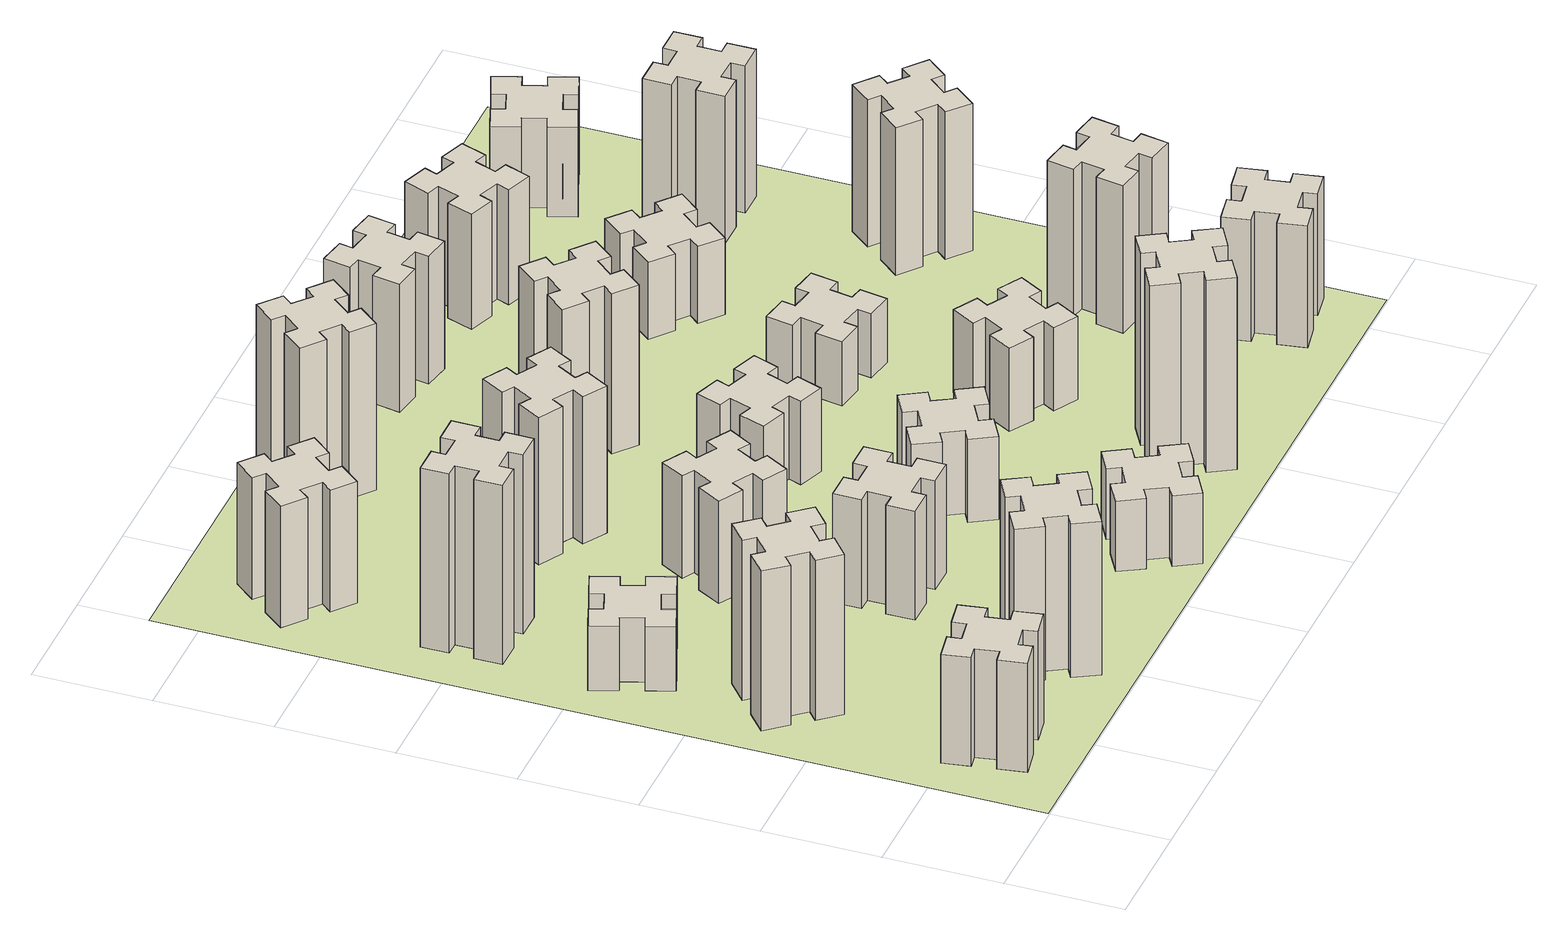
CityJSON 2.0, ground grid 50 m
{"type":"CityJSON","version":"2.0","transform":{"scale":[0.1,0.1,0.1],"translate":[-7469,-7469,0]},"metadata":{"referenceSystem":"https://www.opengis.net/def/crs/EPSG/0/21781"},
"CityObjects":{
"building1":{"type":"Building","attributes":{"class":"1000","function":"1000","usage":"1000","yearOfConstruction":2016,"roofType":"1000","measuredHeight":51,"storeysAboveGround":30,"storeysBelowGround":0},"geometry":[{"type":"Solid","lod":"1","boundaries":[[[[0,1,2,3,4,5,6,7,8,9,10,11,12,13,14,15,16,17,18,19]],[[17,16,20,21]],[[16,15,22,20]],[[15,14,23,22]],[[14,13,24,23]],[[13,12,25,24]],[[12,11,26,25]],[[11,10,27,26]],[[10,9,28,27]],[[9,8,29,28]],[[8,7,30,29]],[[7,6,31,30]],[[6,5,32,31]],[[5,4,33,32]],[[4,3,34,33]],[[3,2,35,34]],[[2,1,36,35]],[[1,0,37,36]],[[0,19,38,37]],[[19,18,39,38]],[[18,17,21,39]],[[24,25,26,27,28,29,30,31,32,33,34,35,36,37,38,39,21,20,22,23]]]]}]},
"building2":{"type":"Building","attributes":{"class":"1000","function":"1000","usage":"1000","yearOfConstruction":2016,"roofType":"1000","measuredHeight":75,"storeysAboveGround":30,"storeysBelowGround":0},"geometry":[{"type":"Solid","lod":"1","boundaries":[[[[40,41,42,43,44,45,46,47,48,49,50,51,52,53,54,55,56,57,58,59]],[[57,56,60,61]],[[56,55,62,60]],[[55,54,63,62]],[[54,53,64,63]],[[53,52,65,64]],[[52,51,66,65]],[[51,50,67,66]],[[50,49,68,67]],[[49,48,69,68]],[[48,47,70,69]],[[47,46,71,70]],[[46,45,72,71]],[[45,44,73,72]],[[44,43,74,73]],[[43,42,75,74]],[[42,41,76,75]],[[41,40,77,76]],[[40,59,78,77]],[[59,58,79,78]],[[58,57,61,79]],[[64,65,66,67,68,69,70,71,72,73,74,75,76,77,78,79,61,60,62,63]]]]}]},
"building3":{"type":"Building","attributes":{"class":"1000","function":"1000","usage":"1000","yearOfConstruction":2016,"roofType":"1000","measuredHeight":30,"storeysAboveGround":30,"storeysBelowGround":0},"geometry":[{"type":"Solid","lod":"1","boundaries":[[[[80,81,82,83,84,85,86,87,88,89,90,91,92,93,94,95,96,97,98,99]],[[97,96,100,101]],[[96,95,102,100]],[[95,94,103,102]],[[94,93,104,103]],[[93,92,105,104]],[[92,91,106,105]],[[91,90,107,106]],[[90,89,108,107]],[[89,88,109,108]],[[88,87,110,109]],[[87,86,111,110]],[[86,85,112,111]],[[85,84,113,112]],[[84,83,114,113]],[[83,82,115,114]],[[82,81,116,115]],[[81,80,117,116]],[[80,99,118,117]],[[99,98,119,118]],[[98,97,101,119]],[[104,105,106,107,108,109,110,111,112,113,114,115,116,117,118,119,101,100,102,103]]]]}]},
"building4":{"type":"Building","attributes":{"class":"1000","function":"1000","usage":"1000","yearOfConstruction":2016,"roofType":"1000","measuredHeight":84,"storeysAboveGround":30,"storeysBelowGround":0},"geometry":[{"type":"Solid","lod":"1","boundaries":[[[[120,121,122,123,124,125,126,127,128,129,130,131,132,133,134,135,136,137,138,139]],[[137,136,140,141]],[[136,135,142,140]],[[135,134,143,142]],[[134,133,144,143]],[[133,132,145,144]],[[132,131,146,145]],[[131,130,147,146]],[[130,129,148,147]],[[129,128,149,148]],[[128,127,150,149]],[[127,126,151,150]],[[126,125,152,151]],[[125,124,153,152]],[[124,123,154,153]],[[123,122,155,154]],[[122,121,156,155]],[[121,120,157,156]],[[120,139,158,157]],[[139,138,159,158]],[[138,137,141,159]],[[144,145,146,147,148,149,150,151,152,153,154,155,156,157,158,159,141,140,142,143]]]]}]},
"building5":{"type":"Building","attributes":{"class":"1000","function":"1000","usage":"1000","yearOfConstruction":2016,"roofType":"1000","measuredHeight":72,"storeysAboveGround":30,"storeysBelowGround":0},"geometry":[{"type":"Solid","lod":"1","boundaries":[[[[160,161,162,163,164,165,166,167,168,169,170,171,172,173,174,175,176,177,178,179]],[[177,176,180,181]],[[176,175,182,180]],[[175,174,183,182]],[[174,173,184,183]],[[173,172,185,184]],[[172,171,186,185]],[[171,170,187,186]],[[170,169,188,187]],[[169,168,189,188]],[[168,167,190,189]],[[167,166,191,190]],[[166,165,192,191]],[[165,164,193,192]],[[164,163,194,193]],[[163,162,195,194]],[[162,161,196,195]],[[161,160,197,196]],[[160,179,198,197]],[[179,178,199,198]],[[178,177,181,199]],[[184,185,186,187,188,189,190,191,192,193,194,195,196,197,198,199,181,180,182,183]]]]}]},
"building6":{"type":"Building","attributes":{"class":"1000","function":"1000","usage":"1000","yearOfConstruction":2016,"roofType":"1000","measuredHeight":57,"storeysAboveGround":30,"storeysBelowGround":0},"geometry":[{"type":"Solid","lod":"1","boundaries":[[[[200,201,202,203,204,205,206,207,208,209,210,211,212,213,214,215,216,217,218,219]],[[217,216,220,221]],[[216,215,222,220]],[[215,214,223,222]],[[214,213,224,223]],[[213,212,225,224]],[[212,211,226,225]],[[211,210,227,226]],[[210,209,228,227]],[[209,208,229,228]],[[208,207,230,229]],[[207,206,231,230]],[[206,205,232,231]],[[205,204,233,232]],[[204,203,234,233]],[[203,202,235,234]],[[202,201,236,235]],[[201,200,237,236]],[[200,219,238,237]],[[219,218,239,238]],[[218,217,221,239]],[[224,225,226,227,228,229,230,231,232,233,234,235,236,237,238,239,221,220,222,223]]]]}]},
"building7":{"type":"Building","attributes":{"class":"1000","function":"1000","usage":"1000","yearOfConstruction":2016,"roofType":"1000","measuredHeight":51,"storeysAboveGround":30,"storeysBelowGround":0},"geometry":[{"type":"Solid","lod":"1","boundaries":[[[[240,241,242,243,244,245,246,247,248,249,250,251,252,253,254,255,256,257,258,259]],[[257,256,260,261]],[[256,255,262,260]],[[255,254,263,262]],[[254,253,264,263]],[[253,252,265,264]],[[252,251,266,265]],[[251,250,267,266]],[[250,249,268,267]],[[249,248,269,268]],[[248,247,270,269]],[[247,246,271,270]],[[246,245,272,271]],[[245,244,273,272]],[[244,243,274,273]],[[243,242,275,274]],[[242,241,276,275]],[[241,240,277,276]],[[240,259,278,277]],[[259,258,279,278]],[[258,257,261,279]],[[264,265,266,267,268,269,270,271,272,273,274,275,276,277,278,279,261,260,262,263]]]]}]},
"building8":{"type":"Building","attributes":{"class":"1000","function":"1000","usage":"1000","yearOfConstruction":2016,"roofType":"1000","measuredHeight":48,"storeysAboveGround":30,"storeysBelowGround":0},"geometry":[{"type":"Solid","lod":"1","boundaries":[[[[280,281,282,283,284,285,286,287,288,289,290,291,292,293,294,295,296,297,298,299]],[[297,296,300,301]],[[296,295,302,300]],[[295,294,303,302]],[[294,293,304,303]],[[293,292,305,304]],[[292,291,306,305]],[[291,290,307,306]],[[290,289,308,307]],[[289,288,309,308]],[[288,287,310,309]],[[287,286,311,310]],[[286,285,312,311]],[[285,284,313,312]],[[284,283,314,313]],[[283,282,315,314]],[[282,281,316,315]],[[281,280,317,316]],[[280,299,318,317]],[[299,298,319,318]],[[298,297,301,319]],[[304,305,306,307,308,309,310,311,312,313,314,315,316,317,318,319,301,300,302,303]]]]}]},
"building9":{"type":"Building","attributes":{"class":"1000","function":"1000","usage":"1000","yearOfConstruction":2016,"roofType":"1000","measuredHeight":69,"storeysAboveGround":30,"storeysBelowGround":0},"geometry":[{"type":"Solid","lod":"1","boundaries":[[[[320,321,322,323,324,325,326,327,328,329,330,331,332,333,334,335,336,337,338,339]],[[337,336,340,341]],[[336,335,342,340]],[[335,334,343,342]],[[334,333,344,343]],[[333,332,345,344]],[[332,331,346,345]],[[331,330,347,346]],[[330,329,348,347]],[[329,328,349,348]],[[328,327,350,349]],[[327,326,351,350]],[[326,325,352,351]],[[325,324,353,352]],[[324,323,354,353]],[[323,322,355,354]],[[322,321,356,355]],[[321,320,357,356]],[[320,339,358,357]],[[339,338,359,358]],[[338,337,341,359]],[[344,345,346,347,348,349,350,351,352,353,354,355,356,357,358,359,341,340,342,343]]]]}]},
"building10":{"type":"Building","attributes":{"class":"1000","function":"1000","usage":"1000","yearOfConstruction":2016,"roofType":"1000","measuredHeight":33,"storeysAboveGround":30,"storeysBelowGround":0},"geometry":[{"type":"Solid","lod":"1","boundaries":[[[[360,361,362,363,364,365,366,367,368,369,370,371,372,373,374,375,376,377,378,379]],[[377,376,380,381]],[[376,375,382,380]],[[375,374,383,382]],[[374,373,384,383]],[[373,372,385,384]],[[372,371,386,385]],[[371,370,387,386]],[[370,369,388,387]],[[369,368,389,388]],[[368,367,390,389]],[[367,366,391,390]],[[366,365,392,391]],[[365,364,393,392]],[[364,363,394,393]],[[363,362,395,394]],[[362,361,396,395]],[[361,360,397,396]],[[360,379,398,397]],[[379,378,399,398]],[[378,377,381,399]],[[384,385,386,387,388,389,390,391,392,393,394,395,396,397,398,399,381,380,382,383]]]]}]},
"building11":{"type":"Building","attributes":{"class":"1000","function":"1000","usage":"1000","yearOfConstruction":2016,"roofType":"1000","measuredHeight":78,"storeysAboveGround":30,"storeysBelowGround":0},"geometry":[{"type":"Solid","lod":"1","boundaries":[[[[400,401,402,403,404,405,406,407,408,409,410,411,412,413,414,415,416,417,418,419]],[[417,416,420,421]],[[416,415,422,420]],[[415,414,423,422]],[[414,413,424,423]],[[413,412,425,424]],[[412,411,426,425]],[[411,410,427,426]],[[410,409,428,427]],[[409,408,429,428]],[[408,407,430,429]],[[407,406,431,430]],[[406,405,432,431]],[[405,404,433,432]],[[404,403,434,433]],[[403,402,435,434]],[[402,401,436,435]],[[401,400,437,436]],[[400,419,438,437]],[[419,418,439,438]],[[418,417,421,439]],[[424,425,426,427,428,429,430,431,432,433,434,435,436,437,438,439,421,420,422,423]]]]}]},
"building12":{"type":"Building","attributes":{"class":"1000","function":"1000","usage":"1000","yearOfConstruction":2016,"roofType":"1000","measuredHeight":39,"storeysAboveGround":30,"storeysBelowGround":0},"geometry":[{"type":"Solid","lod":"1","boundaries":[[[[440,441,442,443,444,445,446,447,448,449,450,451,452,453,454,455,456,457,458,459]],[[457,456,460,461]],[[456,455,462,460]],[[455,454,463,462]],[[454,453,464,463]],[[453,452,465,464]],[[452,451,466,465]],[[451,450,467,466]],[[450,449,468,467]],[[449,448,469,468]],[[448,447,470,469]],[[447,446,471,470]],[[446,445,472,471]],[[445,444,473,472]],[[444,443,474,473]],[[443,442,475,474]],[[442,441,476,475]],[[441,440,477,476]],[[440,459,478,477]],[[459,458,479,478]],[[458,457,461,479]],[[464,465,466,467,468,469,470,471,472,473,474,475,476,477,478,479,461,460,462,463]]]]}]},
"building13":{"type":"Building","attributes":{"class":"1000","function":"1000","usage":"1000","yearOfConstruction":2016,"roofType":"1000","measuredHeight":39,"storeysAboveGround":30,"storeysBelowGround":0},"geometry":[{"type":"Solid","lod":"1","boundaries":[[[[480,481,482,483,484,485,486,487,488,489,490,491,492,493,494,495,496,497,498,499]],[[497,496,500,501]],[[496,495,502,500]],[[495,494,503,502]],[[494,493,504,503]],[[493,492,505,504]],[[492,491,506,505]],[[491,490,507,506]],[[490,489,508,507]],[[489,488,509,508]],[[488,487,510,509]],[[487,486,511,510]],[[486,485,512,511]],[[485,484,513,512]],[[484,483,514,513]],[[483,482,515,514]],[[482,481,516,515]],[[481,480,517,516]],[[480,499,518,517]],[[499,498,519,518]],[[498,497,501,519]],[[504,505,506,507,508,509,510,511,512,513,514,515,516,517,518,519,501,500,502,503]]]]}]},
"building14":{"type":"Building","attributes":{"class":"1000","function":"1000","usage":"1000","yearOfConstruction":2016,"roofType":"1000","measuredHeight":75,"storeysAboveGround":30,"storeysBelowGround":0},"geometry":[{"type":"Solid","lod":"1","boundaries":[[[[520,521,522,523,524,525,526,527,528,529,530,531,532,533,534,535,536,537,538,539]],[[537,536,540,541]],[[536,535,542,540]],[[535,534,543,542]],[[534,533,544,543]],[[533,532,545,544]],[[532,531,546,545]],[[531,530,547,546]],[[530,529,548,547]],[[529,528,549,548]],[[528,527,550,549]],[[527,526,551,550]],[[526,525,552,551]],[[525,524,553,552]],[[524,523,554,553]],[[523,522,555,554]],[[522,521,556,555]],[[521,520,557,556]],[[520,539,558,557]],[[539,538,559,558]],[[538,537,541,559]],[[544,545,546,547,548,549,550,551,552,553,554,555,556,557,558,559,541,540,542,543]]]]}]},
"building15":{"type":"Building","attributes":{"class":"1000","function":"1000","usage":"1000","yearOfConstruction":2016,"roofType":"1000","measuredHeight":90,"storeysAboveGround":30,"storeysBelowGround":0},"geometry":[{"type":"Solid","lod":"1","boundaries":[[[[560,561,562,563,564,565,566,567,568,569,570,571,572,573,574,575,576,577,578,579]],[[577,576,580,581]],[[576,575,582,580]],[[575,574,583,582]],[[574,573,584,583]],[[573,572,585,584]],[[572,571,586,585]],[[571,570,587,586]],[[570,569,588,587]],[[569,568,589,588]],[[568,567,590,589]],[[567,566,591,590]],[[566,565,592,591]],[[565,564,593,592]],[[564,563,594,593]],[[563,562,595,594]],[[562,561,596,595]],[[561,560,597,596]],[[560,579,598,597]],[[579,578,599,598]],[[578,577,581,599]],[[584,585,586,587,588,589,590,591,592,593,594,595,596,597,598,599,581,580,582,583]]]]}]},
"building16":{"type":"Building","attributes":{"class":"1000","function":"1000","usage":"1000","yearOfConstruction":2016,"roofType":"1000","measuredHeight":60,"storeysAboveGround":30,"storeysBelowGround":0},"geometry":[{"type":"Solid","lod":"1","boundaries":[[[[600,601,602,603,604,605,606,607,608,609,610,611,612,613,614,615,616,617,618,619]],[[617,616,620,621]],[[616,615,622,620]],[[615,614,623,622]],[[614,613,624,623]],[[613,612,625,624]],[[612,611,626,625]],[[611,610,627,626]],[[610,609,628,627]],[[609,608,629,628]],[[608,607,630,629]],[[607,606,631,630]],[[606,605,632,631]],[[605,604,633,632]],[[604,603,634,633]],[[603,602,635,634]],[[602,601,636,635]],[[601,600,637,636]],[[600,619,638,637]],[[619,618,639,638]],[[618,617,621,639]],[[624,625,626,627,628,629,630,631,632,633,634,635,636,637,638,639,621,620,622,623]]]]}]},
"building17":{"type":"Building","attributes":{"class":"1000","function":"1000","usage":"1000","yearOfConstruction":2016,"roofType":"1000","measuredHeight":39,"storeysAboveGround":30,"storeysBelowGround":0},"geometry":[{"type":"Solid","lod":"1","boundaries":[[[[640,641,642,643,644,645,646,647,648,649,650,651,652,653,654,655,656,657,658,659]],[[657,656,660,661]],[[656,655,662,660]],[[655,654,663,662]],[[654,653,664,663]],[[653,652,665,664]],[[652,651,666,665]],[[651,650,667,666]],[[650,649,668,667]],[[649,648,669,668]],[[648,647,670,669]],[[647,646,671,670]],[[646,645,672,671]],[[645,644,673,672]],[[644,643,674,673]],[[643,642,675,674]],[[642,641,676,675]],[[641,640,677,676]],[[640,659,678,677]],[[659,658,679,678]],[[658,657,661,679]],[[664,665,666,667,668,669,670,671,672,673,674,675,676,677,678,679,661,660,662,663]]]]}]},
"building18":{"type":"Building","attributes":{"class":"1000","function":"1000","usage":"1000","yearOfConstruction":2016,"roofType":"1000","measuredHeight":30,"storeysAboveGround":30,"storeysBelowGround":0},"geometry":[{"type":"Solid","lod":"1","boundaries":[[[[680,681,682,683,684,685,686,687,688,689,690,691,692,693,694,695,696,697,698,699]],[[697,696,700,701]],[[696,695,702,700]],[[695,694,703,702]],[[694,693,704,703]],[[693,692,705,704]],[[692,691,706,705]],[[691,690,707,706]],[[690,689,708,707]],[[689,688,709,708]],[[688,687,710,709]],[[687,686,711,710]],[[686,685,712,711]],[[685,684,713,712]],[[684,683,714,713]],[[683,682,715,714]],[[682,681,716,715]],[[681,680,717,716]],[[680,699,718,717]],[[699,698,719,718]],[[698,697,701,719]],[[704,705,706,707,708,709,710,711,712,713,714,715,716,717,718,719,701,700,702,703]]]]}]},
"building19":{"type":"Building","attributes":{"class":"1000","function":"1000","usage":"1000","yearOfConstruction":2016,"roofType":"1000","measuredHeight":36,"storeysAboveGround":30,"storeysBelowGround":0},"geometry":[{"type":"Solid","lod":"1","boundaries":[[[[720,721,722,723,724,725,726,727,728,729,730,731,732,733,734,735,736,737,738,739]],[[737,736,740,741]],[[736,735,742,740]],[[735,734,743,742]],[[734,733,744,743]],[[733,732,745,744]],[[732,731,746,745]],[[731,730,747,746]],[[730,729,748,747]],[[729,728,749,748]],[[728,727,750,749]],[[727,726,751,750]],[[726,725,752,751]],[[725,724,753,752]],[[724,723,754,753]],[[723,722,755,754]],[[722,721,756,755]],[[721,720,757,756]],[[720,739,758,757]],[[739,738,759,758]],[[738,737,741,759]],[[744,745,746,747,748,749,750,751,752,753,754,755,756,757,758,759,741,740,742,743]]]]}]},
"building20":{"type":"Building","attributes":{"class":"1000","function":"1000","usage":"1000","yearOfConstruction":2016,"roofType":"1000","measuredHeight":54,"storeysAboveGround":30,"storeysBelowGround":0},"geometry":[{"type":"Solid","lod":"1","boundaries":[[[[760,761,762,763,764,765,766,767,768,769,770,771,772,773,774,775,776,777,778,779]],[[777,776,780,781]],[[776,775,782,780]],[[775,774,783,782]],[[774,773,784,783]],[[773,772,785,784]],[[772,771,786,785]],[[771,770,787,786]],[[770,769,788,787]],[[769,768,789,788]],[[768,767,790,789]],[[767,766,791,790]],[[766,765,792,791]],[[765,764,793,792]],[[764,763,794,793]],[[763,762,795,794]],[[762,761,796,795]],[[761,760,797,796]],[[760,779,798,797]],[[779,778,799,798]],[[778,777,781,799]],[[784,785,786,787,788,789,790,791,792,793,794,795,796,797,798,799,781,780,782,783]]]]}]},
"building21":{"type":"Building","attributes":{"class":"1000","function":"1000","usage":"1000","yearOfConstruction":2016,"roofType":"1000","measuredHeight":57,"storeysAboveGround":30,"storeysBelowGround":0},"geometry":[{"type":"Solid","lod":"1","boundaries":[[[[800,801,802,803,804,805,806,807,808,809,810,811,812,813,814,815,816,817,818,819]],[[817,816,820,821]],[[816,815,822,820]],[[815,814,823,822]],[[814,813,824,823]],[[813,812,825,824]],[[812,811,826,825]],[[811,810,827,826]],[[810,809,828,827]],[[809,808,829,828]],[[808,807,830,829]],[[807,806,831,830]],[[806,805,832,831]],[[805,804,833,832]],[[804,803,834,833]],[[803,802,835,834]],[[802,801,836,835]],[[801,800,837,836]],[[800,819,838,837]],[[819,818,839,838]],[[818,817,821,839]],[[824,825,826,827,828,829,830,831,832,833,834,835,836,837,838,839,821,820,822,823]]]]}]},
"building22":{"type":"Building","attributes":{"class":"1000","function":"1000","usage":"1000","yearOfConstruction":2016,"roofType":"1000","measuredHeight":69,"storeysAboveGround":30,"storeysBelowGround":0},"geometry":[{"type":"Solid","lod":"1","boundaries":[[[[840,841,842,843,844,845,846,847,848,849,850,851,852,853,854,855,856,857,858,859]],[[857,856,860,861]],[[856,855,862,860]],[[855,854,863,862]],[[854,853,864,863]],[[853,852,865,864]],[[852,851,866,865]],[[851,850,867,866]],[[850,849,868,867]],[[849,848,869,868]],[[848,847,870,869]],[[847,846,871,870]],[[846,845,872,871]],[[845,844,873,872]],[[844,843,874,873]],[[843,842,875,874]],[[842,841,876,875]],[[841,840,877,876]],[[840,859,878,877]],[[859,858,879,878]],[[858,857,861,879]],[[864,865,866,867,868,869,870,871,872,873,874,875,876,877,878,879,861,860,862,863]]]]}]},
"building23":{"type":"Building","attributes":{"class":"1000","function":"1000","usage":"1000","yearOfConstruction":2016,"roofType":"1000","measuredHeight":69,"storeysAboveGround":30,"storeysBelowGround":0},"geometry":[{"type":"Solid","lod":"1","boundaries":[[[[880,881,882,883,884,885,886,887,888,889,890,891,892,893,894,895,896,897,898,899]],[[897,896,900,901]],[[896,895,902,900]],[[895,894,903,902]],[[894,893,904,903]],[[893,892,905,904]],[[892,891,906,905]],[[891,890,907,906]],[[890,889,908,907]],[[889,888,909,908]],[[888,887,910,909]],[[887,886,911,910]],[[886,885,912,911]],[[885,884,913,912]],[[884,883,914,913]],[[883,882,915,914]],[[882,881,916,915]],[[881,880,917,916]],[[880,899,918,917]],[[899,898,919,918]],[[898,897,901,919]],[[904,905,906,907,908,909,910,911,912,913,914,915,916,917,918,919,901,900,902,903]]]]}]},
"building24":{"type":"Building","attributes":{"class":"1000","function":"1000","usage":"1000","yearOfConstruction":2016,"roofType":"1000","measuredHeight":69,"storeysAboveGround":30,"storeysBelowGround":0},"geometry":[{"type":"Solid","lod":"1","boundaries":[[[[920,921,922,923,924,925,926,927,928,929,930,931,932,933,934,935,936,937,938,939]],[[937,936,940,941]],[[936,935,942,940]],[[935,934,943,942]],[[934,933,944,943]],[[933,932,945,944]],[[932,931,946,945]],[[931,930,947,946]],[[930,929,948,947]],[[929,928,949,948]],[[928,927,950,949]],[[927,926,951,950]],[[926,925,952,951]],[[925,924,953,952]],[[924,923,954,953]],[[923,922,955,954]],[[922,921,956,955]],[[921,920,957,956]],[[920,939,958,957]],[[939,938,959,958]],[[938,937,941,959]],[[944,945,946,947,948,949,950,951,952,953,954,955,956,957,958,959,941,940,942,943]]]]}]},
"building25":{"type":"Building","attributes":{"class":"1000","function":"1000","usage":"1000","yearOfConstruction":2016,"roofType":"1000","measuredHeight":42,"storeysAboveGround":30,"storeysBelowGround":0},"geometry":[{"type":"Solid","lod":"1","boundaries":[[[[960,961,962,963,964,965,966,967,968,969,970,971,972,973,974,975,976,977,978,979]],[[977,976,980,981]],[[976,975,982,980]],[[975,974,983,982]],[[974,973,984,983]],[[973,972,985,984]],[[972,971,986,985]],[[971,970,987,986]],[[970,969,988,987]],[[969,968,989,988]],[[968,967,990,989]],[[967,966,991,990]],[[966,965,992,991]],[[965,964,993,992]],[[964,963,994,993]],[[963,962,995,994]],[[962,961,996,995]],[[961,960,997,996]],[[960,979,998,997]],[[979,978,999,998]],[[978,977,981,999]],[[984,985,986,987,988,989,990,991,992,993,994,995,996,997,998,999,981,980,982,983]]]]}]},
"landuse1":{"type":"LandUse","attributes":{"name":"plot1","function":"1010"},"geometry":[{"type":"MultiSurface","lod":"1","boundaries":[[[1000,1001,1002,1003]]]}]}
},
"vertices":[
[345,258,0],[444,276,0],[454,217,0],[572,237,0],[551,356,0],[492,345,0],[475,444,0],[534,454,0],[513,572,0],[395,551,0],[405,492,0],[307,475,0],[297,534,0],[178,513,0],[199,395,0],[258,405,0],[276,307,0],[217,297,0],[237,178,0],[356,199,0],[276,307,510],[217,297,510],[258,405,510],[199,395,510],[178,513,510],[297,534,510],[307,475,510],[405,492,510],[395,551,510],[513,572,510],[534,454,510],[475,444,510],[492,345,510],[551,356,510],[572,237,510],[454,217,510],[444,276,510],[345,258,510],[356,199,510],[237,178,510],
[408,1099,0],[484,1163,0],[523,1117,0],[615,1194,0],[538,1286,0],[492,1248,0],[427,1324,0],[473,1363,0],[396,1455,0],[304,1378,0],[343,1332,0],[266,1267,0],[228,1313,0],[136,1236,0],[213,1144,0],[259,1183,0],[323,1106,0],[277,1068,0],[354,976,0],[446,1053,0],[323,1106,750],[277,1068,750],[259,1183,750],[213,1144,750],[136,1236,750],[228,1313,750],[266,1267,750],[343,1332,750],[304,1378,750],[396,1455,750],[473,1363,750],[427,1324,750],[492,1248,750],[538,1286,750],[615,1194,750],[523,1117,750],[484,1163,750],[408,1099,750],[446,1053,750],[354,976,750],
[366,1735,0],[460,1769,0],[480,1713,0],[593,1754,0],[552,1867,0],[496,1846,0],[462,1940,0],[518,1960,0],[477,2073,0],[364,2032,0],[385,1976,0],[291,1942,0],[270,1998,0],[157,1957,0],[199,1844,0],[255,1865,0],[289,1771,0],[233,1750,0],[274,1637,0],[387,1679,0],[289,1771,300],[233,1750,300],[255,1865,300],[199,1844,300],[157,1957,300],[270,1998,300],[291,1942,300],[385,1976,300],[364,2032,300],[477,2073,300],[518,1960,300],[462,1940,300],[496,1846,300],[552,1867,300],[593,1754,300],[480,1713,300],[460,1769,300],[366,1735,300],[387,1679,300],[274,1637,300],
[325,2385,0],[425,2385,0],[425,2325,0],[545,2325,0],[545,2445,0],[485,2445,0],[485,2545,0],[545,2545,0],[545,2665,0],[425,2665,0],[425,2605,0],[325,2605,0],[325,2665,0],[205,2665,0],[205,2545,0],[265,2545,0],[265,2445,0],[205,2445,0],[205,2325,0],[325,2325,0],[265,2445,840],[205,2445,840],[265,2545,840],[205,2545,840],[205,2665,840],[325,2665,840],[325,2605,840],[425,2605,840],[425,2665,840],[545,2665,840],[545,2545,840],[485,2545,840],[485,2445,840],[545,2445,840],[545,2325,840],[425,2325,840],[425,2385,840],[325,2385,840],[325,2325,840],[205,2325,840],
[1004,496,0],[917,446,0],[887,498,0],[783,438,0],[843,334,0],[895,364,0],[945,277,0],[893,247,0],[953,143,0],[1057,203,0],[1027,255,0],[1114,305,0],[1144,253,0],[1248,313,0],[1188,417,0],[1136,387,0],[1086,474,0],[1138,504,0],[1078,608,0],[974,548,0],[1086,474,720],[1138,504,720],[1136,387,720],[1188,417,720],[1248,313,720],[1144,253,720],[1114,305,720],[1027,255,720],[1057,203,720],[953,143,720],[893,247,720],[945,277,720],[895,364,720],[843,334,720],[783,438,720],[887,498,720],[917,446,720],[1004,496,720],[974,548,720],[1078,608,720],
[484,3287,0],[408,3352,0],[446,3398,0],[354,3475,0],[277,3383,0],[323,3344,0],[259,3268,0],[213,3306,0],[136,3214,0],[228,3137,0],[266,3183,0],[343,3119,0],[304,3073,0],[396,2996,0],[473,3088,0],[427,3126,0],[492,3203,0],[538,3164,0],[615,3256,0],[523,3333,0],[492,3203,570],[538,3164,570],[427,3126,570],[473,3088,570],[396,2996,570],[304,3073,570],[343,3119,570],[266,3183,570],[228,3137,570],[136,3214,570],[213,3306,570],[259,3268,570],[323,3344,570],[277,3383,570],[354,3475,570],[446,3398,570],[408,3352,570],[484,3287,570],[523,3333,570],[615,3256,570],
[1105,1165,0],[1105,1065,0],[1045,1065,0],[1045,945,0],[1165,945,0],[1165,1005,0],[1265,1005,0],[1265,945,0],[1385,945,0],[1385,1065,0],[1325,1065,0],[1325,1165,0],[1385,1165,0],[1385,1285,0],[1265,1285,0],[1265,1225,0],[1165,1225,0],[1165,1285,0],[1045,1285,0],[1045,1165,0],[1165,1225,510],[1165,1285,510],[1265,1225,510],[1265,1285,510],[1385,1285,510],[1385,1165,510],[1325,1165,510],[1325,1065,510],[1385,1065,510],[1385,945,510],[1265,945,510],[1265,1005,510],[1165,1005,510],[1165,945,510],[1045,945,510],[1045,1065,510],[1105,1065,510],[1105,1165,510],[1045,1165,510],[1045,1285,510],
[1045,1854,0],[995,1767,0],[943,1797,0],[883,1693,0],[987,1633,0],[1017,1685,0],[1104,1635,0],[1074,1583,0],[1178,1523,0],[1238,1627,0],[1186,1657,0],[1236,1744,0],[1288,1714,0],[1348,1818,0],[1244,1878,0],[1214,1826,0],[1127,1876,0],[1157,1928,0],[1053,1988,0],[993,1884,0],[1127,1876,480],[1157,1928,480],[1214,1826,480],[1244,1878,480],[1348,1818,480],[1288,1714,480],[1236,1744,480],[1186,1657,480],[1238,1627,480],[1178,1523,480],[1074,1583,480],[1104,1635,480],[1017,1685,480],[987,1633,480],[883,1693,480],[943,1797,480],[995,1767,480],[1045,1854,480],[993,1884,480],[1053,1988,480],
[1214,2566,0],[1127,2616,0],[1157,2668,0],[1053,2728,0],[993,2624,0],[1045,2594,0],[995,2507,0],[943,2537,0],[883,2433,0],[987,2373,0],[1017,2425,0],[1104,2375,0],[1074,2323,0],[1178,2263,0],[1238,2367,0],[1186,2397,0],[1236,2484,0],[1288,2454,0],[1348,2558,0],[1244,2618,0],[1236,2484,690],[1288,2454,690],[1186,2397,690],[1238,2367,690],[1178,2263,690],[1074,2323,690],[1104,2375,690],[1017,2425,690],[987,2373,690],[883,2433,690],[943,2537,690],[995,2507,690],[1045,2594,690],[993,2624,690],[1053,2728,690],[1157,2668,690],[1127,2616,690],[1214,2566,690],[1244,2618,690],[1348,2558,690],
[1844,396,0],[1757,346,0],[1727,398,0],[1623,338,0],[1683,234,0],[1735,264,0],[1785,177,0],[1733,147,0],[1793,43,0],[1897,103,0],[1867,155,0],[1954,205,0],[1984,153,0],[2088,213,0],[2028,317,0],[1976,287,0],[1926,374,0],[1978,404,0],[1918,508,0],[1814,448,0],[1926,374,330],[1978,404,330],[1976,287,330],[2028,317,330],[2088,213,330],[1984,153,330],[1954,205,330],[1867,155,330],[1897,103,330],[1793,43,330],[1733,147,330],[1785,177,330],[1735,264,330],[1683,234,330],[1623,338,330],[1727,398,330],[1757,346,330],[1844,396,330],[1814,448,330],[1918,508,330],
[1167,3326,0],[1232,3403,0],[1278,3364,0],[1355,3456,0],[1263,3533,0],[1224,3487,0],[1148,3552,0],[1186,3598,0],[1094,3675,0],[1017,3583,0],[1063,3544,0],[999,3468,0],[953,3506,0],[876,3414,0],[968,3337,0],[1006,3383,0],[1083,3319,0],[1044,3273,0],[1136,3196,0],[1213,3288,0],[1083,3319,780],[1044,3273,780],[1006,3383,780],[968,3337,780],[876,3414,780],[953,3506,780],[999,3468,780],[1063,3544,780],[1017,3583,780],[1094,3675,780],[1186,3598,780],[1148,3552,780],[1224,3487,780],[1263,3533,780],[1355,3456,780],[1278,3364,780],[1232,3403,780],[1167,3326,780],[1213,3288,780],[1136,3196,780],
[1735,1104,0],[1785,1017,0],[1733,987,0],[1793,883,0],[1897,943,0],[1867,995,0],[1954,1045,0],[1984,993,0],[2088,1053,0],[2028,1157,0],[1976,1127,0],[1926,1214,0],[1978,1244,0],[1918,1348,0],[1814,1288,0],[1844,1236,0],[1757,1186,0],[1727,1238,0],[1623,1178,0],[1683,1074,0],[1757,1186,390],[1727,1238,390],[1844,1236,390],[1814,1288,390],[1918,1348,390],[1978,1244,390],[1926,1214,390],[1976,1127,390],[2028,1157,390],[2088,1053,390],[1984,993,390],[1954,1045,390],[1867,995,390],[1897,943,390],[1793,883,390],[1733,987,390],[1785,1017,390],[1735,1104,390],[1683,1074,390],[1623,1178,390],
[1842,1771,0],[1876,1865,0],[1932,1844,0],[1973,1957,0],[1860,1998,0],[1840,1942,0],[1746,1976,0],[1767,2032,0],[1654,2073,0],[1613,1960,0],[1669,1940,0],[1635,1846,0],[1579,1867,0],[1537,1754,0],[1650,1713,0],[1671,1769,0],[1765,1735,0],[1744,1679,0],[1857,1637,0],[1898,1750,0],[1765,1735,390],[1744,1679,390],[1671,1769,390],[1650,1713,390],[1537,1754,390],[1579,1867,390],[1635,1846,390],[1669,1940,390],[1613,1960,390],[1654,2073,390],[1767,2032,390],[1746,1976,390],[1840,1942,390],[1860,1998,390],[1973,1957,390],[1932,1844,390],[1876,1865,390],[1842,1771,390],[1898,1750,390],[1857,1637,390],
[1646,2543,0],[1723,2479,0],[1684,2433,0],[1776,2356,0],[1853,2448,0],[1807,2486,0],[1872,2563,0],[1918,2524,0],[1995,2616,0],[1903,2693,0],[1864,2647,0],[1788,2712,0],[1826,2758,0],[1734,2835,0],[1657,2743,0],[1703,2704,0],[1639,2628,0],[1593,2666,0],[1516,2574,0],[1608,2497,0],[1639,2628,750],[1593,2666,750],[1703,2704,750],[1657,2743,750],[1734,2835,750],[1826,2758,750],[1788,2712,750],[1864,2647,750],[1903,2693,750],[1995,2616,750],[1918,2524,750],[1872,2563,750],[1807,2486,750],[1853,2448,750],[1776,2356,750],[1684,2433,750],[1723,2479,750],[1646,2543,750],[1608,2497,750],[1516,2574,750],
[2507,255,0],[2594,305,0],[2624,253,0],[2728,313,0],[2668,417,0],[2616,387,0],[2566,474,0],[2618,504,0],[2558,608,0],[2454,548,0],[2484,496,0],[2397,446,0],[2367,498,0],[2263,438,0],[2323,334,0],[2375,364,0],[2425,277,0],[2373,247,0],[2433,143,0],[2537,203,0],[2425,277,900],[2373,247,900],[2375,364,900],[2323,334,900],[2263,438,900],[2367,498,900],[2397,446,900],[2484,496,900],[2454,548,900],[2558,608,900],[2618,504,900],[2566,474,900],[2616,387,900],[2668,417,900],[2728,313,900],[2624,253,900],[2594,305,900],[2507,255,900],[2537,203,900],[2433,143,900],
[1955,3367,0],[1972,3465,0],[2031,3455,0],[2052,3573,0],[1934,3594,0],[1924,3535,0],[1825,3552,0],[1836,3611,0],[1717,3632,0],[1697,3514,0],[1756,3504,0],[1738,3405,0],[1679,3416,0],[1658,3297,0],[1777,3277,0],[1787,3336,0],[1885,3318,0],[1875,3259,0],[1993,3238,0],[2014,3357,0],[1885,3318,600],[1875,3259,600],[1787,3336,600],[1777,3277,600],[1658,3297,600],[1679,3416,600],[1738,3405,600],[1756,3504,600],[1697,3514,600],[1717,3632,600],[1836,3611,600],[1825,3552,600],[1924,3535,600],[1934,3594,600],[2052,3573,600],[2031,3455,600],[1972,3465,600],[1955,3367,600],[2014,3357,600],[1993,3238,600],
[2525,1214,0],[2475,1127,0],[2423,1157,0],[2363,1053,0],[2467,993,0],[2497,1045,0],[2584,995,0],[2554,943,0],[2658,883,0],[2718,987,0],[2666,1017,0],[2716,1104,0],[2768,1074,0],[2828,1178,0],[2724,1238,0],[2694,1186,0],[2607,1236,0],[2637,1288,0],[2533,1348,0],[2473,1244,0],[2607,1236,390],[2637,1288,390],[2694,1186,390],[2724,1238,390],[2828,1178,390],[2768,1074,390],[2716,1104,390],[2666,1017,390],[2718,987,390],[2658,883,390],[2554,943,390],[2584,995,390],[2497,1045,390],[2467,993,390],[2363,1053,390],[2423,1157,390],[2475,1127,390],[2525,1214,390],[2473,1244,390],[2533,1348,390],
[2427,1756,0],[2525,1738,0],[2515,1679,0],[2633,1658,0],[2654,1777,0],[2595,1787,0],[2612,1885,0],[2671,1875,0],[2692,1993,0],[2574,2014,0],[2564,1955,0],[2465,1972,0],[2476,2031,0],[2357,2052,0],[2337,1934,0],[2396,1924,0],[2378,1825,0],[2319,1836,0],[2298,1717,0],[2417,1697,0],[2378,1825,300],[2319,1836,300],[2396,1924,300],[2337,1934,300],[2357,2052,300],[2476,2031,300],[2465,1972,300],[2564,1955,300],[2574,2014,300],[2692,1993,300],[2671,1875,300],[2612,1885,300],[2595,1787,300],[2654,1777,300],[2633,1658,300],[2515,1679,300],[2525,1738,300],[2427,1756,300],[2417,1697,300],[2298,1717,300],
[2804,2647,0],[2728,2712,0],[2766,2758,0],[2674,2835,0],[2597,2743,0],[2643,2704,0],[2579,2628,0],[2533,2666,0],[2456,2574,0],[2548,2497,0],[2586,2543,0],[2663,2479,0],[2624,2433,0],[2716,2356,0],[2793,2448,0],[2747,2486,0],[2812,2563,0],[2858,2524,0],[2935,2616,0],[2843,2693,0],[2812,2563,360],[2858,2524,360],[2747,2486,360],[2793,2448,360],[2716,2356,360],[2624,2433,360],[2663,2479,360],[2586,2543,360],[2548,2497,360],[2456,2574,360],[2533,2666,360],[2579,2628,360],[2643,2704,360],[2597,2743,360],[2674,2835,360],[2766,2758,360],[2728,2712,360],[2804,2647,360],[2843,2693,360],[2935,2616,360],
[2409,3420,0],[2375,3326,0],[2319,3347,0],[2277,3234,0],[2390,3193,0],[2411,3249,0],[2505,3215,0],[2484,3159,0],[2597,3117,0],[2638,3230,0],[2582,3251,0],[2616,3345,0],[2672,3324,0],[2713,3437,0],[2600,3478,0],[2580,3422,0],[2486,3456,0],[2507,3512,0],[2394,3553,0],[2353,3440,0],[2486,3456,540],[2507,3512,540],[2580,3422,540],[2600,3478,540],[2713,3437,540],[2672,3324,540],[2616,3345,540],[2582,3251,540],[2638,3230,540],[2597,3117,540],[2484,3159,540],[2505,3215,540],[2411,3249,540],[2390,3193,540],[2277,3234,540],[2319,3347,540],[2375,3326,540],[2409,3420,540],[2353,3440,540],[2394,3553,540],
[3405,258,0],[3504,276,0],[3514,217,0],[3632,237,0],[3611,356,0],[3552,345,0],[3535,444,0],[3594,454,0],[3573,572,0],[3455,551,0],[3465,492,0],[3367,475,0],[3357,534,0],[3238,513,0],[3259,395,0],[3318,405,0],[3336,307,0],[3277,297,0],[3297,178,0],[3416,199,0],[3336,307,570],[3277,297,570],[3318,405,570],[3259,395,570],[3238,513,570],[3357,534,570],[3367,475,570],[3465,492,570],[3455,551,570],[3573,572,570],[3594,454,570],[3535,444,570],[3552,345,570],[3611,356,570],[3632,237,570],[3514,217,570],[3504,276,570],[3405,258,570],[3416,199,570],[3297,178,570],
[3435,947,0],[3452,1045,0],[3511,1035,0],[3532,1153,0],[3414,1174,0],[3404,1115,0],[3305,1132,0],[3316,1191,0],[3197,1212,0],[3177,1094,0],[3236,1084,0],[3218,985,0],[3159,996,0],[3138,877,0],[3257,857,0],[3267,916,0],[3365,898,0],[3355,839,0],[3473,818,0],[3494,937,0],[3365,898,690],[3355,839,690],[3267,916,690],[3257,857,690],[3138,877,690],[3159,996,690],[3218,985,690],[3236,1084,690],[3177,1094,690],[3197,1212,690],[3316,1191,690],[3305,1132,690],[3404,1115,690],[3414,1174,690],[3532,1153,690],[3511,1035,690],[3452,1045,690],[3435,947,690],[3494,937,690],[3473,818,690],
[3487,1746,0],[3552,1823,0],[3598,1784,0],[3675,1876,0],[3583,1953,0],[3544,1907,0],[3468,1972,0],[3506,2018,0],[3414,2095,0],[3337,2003,0],[3383,1964,0],[3319,1888,0],[3273,1926,0],[3196,1834,0],[3288,1757,0],[3326,1803,0],[3403,1739,0],[3364,1693,0],[3456,1616,0],[3533,1708,0],[3403,1739,690],[3364,1693,690],[3326,1803,690],[3288,1757,690],[3196,1834,690],[3273,1926,690],[3319,1888,690],[3383,1964,690],[3337,2003,690],[3414,2095,690],[3506,2018,690],[3468,1972,690],[3544,1907,690],[3583,1953,690],[3675,1876,690],[3598,1784,690],[3552,1823,690],[3487,1746,690],[3533,1708,690],[3456,1616,690],
[3285,2585,0],[3385,2585,0],[3385,2525,0],[3505,2525,0],[3505,2645,0],[3445,2645,0],[3445,2745,0],[3505,2745,0],[3505,2865,0],[3385,2865,0],[3385,2805,0],[3285,2805,0],[3285,2865,0],[3165,2865,0],[3165,2745,0],[3225,2745,0],[3225,2645,0],[3165,2645,0],[3165,2525,0],[3285,2525,0],[3225,2645,690],[3165,2645,690],[3225,2745,690],[3165,2745,690],[3165,2865,690],[3285,2865,690],[3285,2805,690],[3385,2805,690],[3385,2865,690],[3505,2865,690],[3505,2745,690],[3445,2745,690],[3445,2645,690],[3505,2645,690],[3505,2525,690],[3385,2525,690],[3385,2585,690],[3285,2585,690],[3285,2525,690],[3165,2525,690],
[3115,3345,0],[3149,3251,0],[3093,3230,0],[3134,3117,0],[3247,3159,0],[3226,3215,0],[3320,3249,0],[3340,3193,0],[3453,3234,0],[3412,3347,0],[3356,3326,0],[3322,3420,0],[3378,3440,0],[3337,3553,0],[3224,3512,0],[3245,3456,0],[3151,3422,0],[3130,3478,0],[3017,3437,0],[3059,3324,0],[3151,3422,420],[3130,3478,420],[3245,3456,420],[3224,3512,420],[3337,3553,420],[3378,3440,420],[3322,3420,420],[3356,3326,420],[3412,3347,420],[3453,3234,420],[3340,3193,420],[3320,3249,420],[3226,3215,420],[3247,3159,420],[3134,3117,420],[3093,3230,420],[3149,3251,420],[3115,3345,420],[3059,3324,420],[3017,3437,420],
[5,3705,0],[3705,3705,0],[3705,5,0],[5,5,0]
]}
